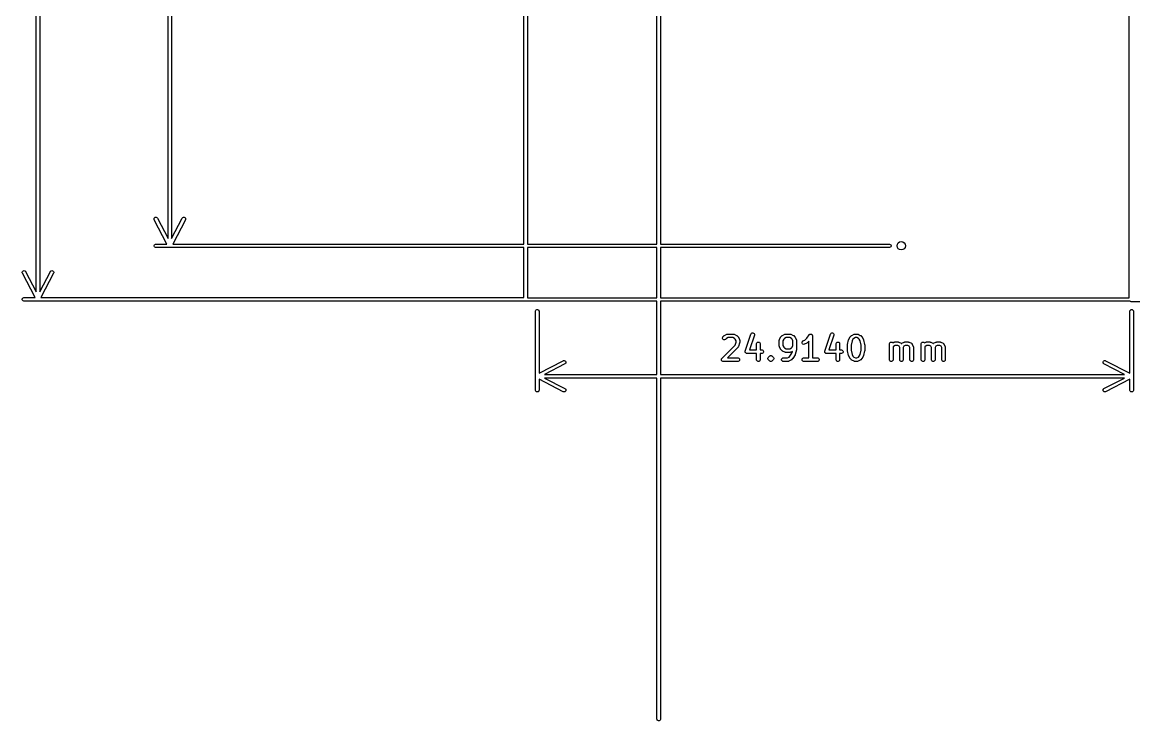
# Model space of a CAD drawing. Extents: x -1.87 to 5.38, y -0.7 to 4.07.
# Drawn here: x -1.831 to 0.003, y -0.696 to 0.458 of the extents above; entities that cross this region are included whole.
import ezdxf

# ---------------------------------------------------------------- set-up
doc = ezdxf.new("R2010")
doc.units = 0
doc.header["$MEASUREMENT"] = 0
doc.layers.add('BLACK', color=7, linetype='CONTINUOUS')

msp = doc.modelspace()

# ---------------------------------------------------------------- linework, layer by layer
at = {"layer": 'BLACK', "linetype": 'CONTINUOUS'}
for p, q in [((-0.0039, 0.0029), (-0.0039, 3.377)), ((-1.8076, 0.0123), (-1.8076, 3.3681)), ((-1.8017, 3.3681), (-1.8017, 0.0123)), ((-0.7833, 0.0914), (-0.7833, 3.2855)), ((-0.7774, 3.2855), (-0.7774, 0.0914)), ((-1.5901, 0.1006), (-1.5901, 3.2764)), ((-1.5842, 3.2764), (-1.5842, 0.1006)), ((-1.003, 0.0914), (-1.003, 0.4855)), ((-0.997, 0.4855), (-0.997, 0.0914)), ((-1.6132, 0.1332), (-1.6128, 0.1343)), ((-1.6131, 0.132), (-1.6132, 0.1332)), ((-1.6129, 0.1315), (-1.6131, 0.132)), ((-1.592, 0.0914), (-1.6129, 0.1315)), ((-1.6128, 0.1343), (-1.6121, 0.1351)), ((-1.6121, 0.1351), (-1.6111, 0.1357)), ((-1.6111, 0.1357), (-1.6099, 0.1358)), ((-1.6099, 0.1358), (-1.6088, 0.1354)), ((-1.6088, 0.1354), (-1.6079, 0.1347)), ((-1.6079, 0.1347), (-1.6076, 0.1342)), ((-1.6076, 0.1342), (-1.5901, 0.1006)), ((-1.5842, 0.1006), (-1.5667, 0.1342)), ((-1.5615, 0.1315), (-1.5823, 0.0914)), ((-1.5667, 0.1342), (-1.5664, 0.1347)), ((-1.5664, 0.1347), (-1.5655, 0.1354)), ((-1.5655, 0.1354), (-1.5644, 0.1358)), ((-1.5644, 0.1358), (-1.5633, 0.1357)), ((-1.5633, 0.1357), (-1.5622, 0.1351)), ((-1.5622, 0.1351), (-1.5615, 0.1343)), ((-1.5615, 0.1343), (-1.5611, 0.1332)), ((-1.5612, 0.132), (-1.5615, 0.1315)), ((-1.5611, 0.1332), (-1.5612, 0.132)), ((-1.6131, 0.0891), (-1.6127, 0.0901)), ((-1.6131, 0.0879), (-1.6131, 0.0891)), ((-1.6127, 0.0868), (-1.6131, 0.0879)), ((-1.6127, 0.0901), (-1.6119, 0.0909)), ((-1.6119, 0.086), (-1.6127, 0.0868)), ((-1.6119, 0.0909), (-1.6108, 0.0914)), ((-1.6108, 0.0856), (-1.6119, 0.086)), ((-1.6108, 0.0914), (-1.6103, 0.0914)), ((-1.6103, 0.0855), (-1.6108, 0.0856)), ((-1.6103, 0.0914), (-1.592, 0.0914)), ((-1.003, 0.0855), (-1.6103, 0.0855)), ((-1.5823, 0.0914), (-1.003, 0.0914)), ((-1.003, 0.0031), (-1.003, 0.0855)), ((-0.997, 0.0914), (-0.7833, 0.0914)), ((-0.997, 0.0855), (-0.997, 0.0029)), ((-0.7833, 0.0855), (-0.997, 0.0855)), ((-0.7833, 0.0029), (-0.7833, 0.0855)), ((-0.7774, 0.0914), (-0.4, 0.0914)), ((-0.4, 0.0855), (-0.7774, 0.0855)), ((-0.7774, 0.0855), (-0.7774, 0.0029)), ((-0.4, 0.0914), (-0.3994, 0.0914)), ((-0.3994, 0.0856), (-0.4, 0.0855)), ((-0.3994, 0.0914), (-0.3984, 0.0909)), ((-0.3984, 0.086), (-0.3994, 0.0856)), ((-0.3984, 0.0909), (-0.3975, 0.0901)), ((-0.3975, 0.0868), (-0.3984, 0.086)), ((-0.3975, 0.0901), (-0.3971, 0.0891)), ((-0.3971, 0.0879), (-0.3975, 0.0868)), ((-0.3971, 0.0891), (-0.3971, 0.0879)), ((-1.8307, 0.0449), (-1.8304, 0.046)), ((-1.8306, 0.0437), (-1.8307, 0.0449)), ((-1.8304, 0.0432), (-1.8306, 0.0437)), ((-1.8304, 0.046), (-1.8296, 0.0469)), ((-1.8096, 0.0031), (-1.8304, 0.0432)), ((-1.8296, 0.0469), (-1.8286, 0.0474)), ((-1.8286, 0.0474), (-1.8275, 0.0475)), ((-1.8275, 0.0475), (-1.8264, 0.0471)), ((-1.8264, 0.0471), (-1.8255, 0.0464)), ((-1.8255, 0.0464), (-1.8252, 0.0459)), ((-1.8252, 0.0459), (-1.8076, 0.0123)), ((-1.8017, 0.0123), (-1.7842, 0.0459)), ((-1.779, 0.0432), (-1.7998, 0.0031)), ((-1.7842, 0.0459), (-1.7839, 0.0464)), ((-1.7839, 0.0464), (-1.783, 0.0471)), ((-1.783, 0.0471), (-1.7819, 0.0475)), ((-1.7819, 0.0475), (-1.7808, 0.0474)), ((-1.7808, 0.0474), (-1.7797, 0.0469)), ((-1.7797, 0.0469), (-1.779, 0.046)), ((-1.779, 0.046), (-1.7787, 0.0449)), ((-1.7788, 0.0437), (-1.779, 0.0432)), ((-1.7787, 0.0449), (-1.7788, 0.0437)), ((-1.8307, 0.0008), (-1.8302, 0.0018)), ((-1.8307, -0.0004), (-1.8307, 0.0008)), ((-1.8302, 0.0018), (-1.8294, 0.0027)), ((-1.8294, 0.0027), (-1.8283, 0.0031)), ((-1.8283, 0.0031), (-1.8278, 0.0031)), ((-1.8278, 0.0031), (-1.8096, 0.0031)), ((-1.7998, 0.0031), (-1.003, 0.0031)), ((-0.997, 0.0029), (-0.7833, 0.0029)), ((-0.7774, 0.0029), (-0.0039, 0.0029)), ((-1.8302, -0.0014), (-1.8307, -0.0004)), ((-1.8294, -0.0023), (-1.8302, -0.0014)), ((-1.8283, -0.0027), (-1.8294, -0.0023)), ((-1.8278, -0.0028), (-1.8283, -0.0027)), ((-1.001, -0.0028), (-1.8278, -0.0028)), ((-1.0006, -0.0029), (-1.001, -0.0028)), ((-1, -0.003), (-1.0006, -0.0029)), ((-0.7833, -0.003), (-1, -0.003)), ((-0.9838, -0.0189), (-0.9833, -0.0178)), ((-0.9833, -0.0178), (-0.9825, -0.017)), ((-0.9825, -0.017), (-0.9814, -0.0166)), ((-0.9814, -0.0166), (-0.9803, -0.0166)), ((-0.9803, -0.0166), (-0.9792, -0.017)), ((-0.9792, -0.017), (-0.9784, -0.0178)), ((-0.9784, -0.0178), (-0.978, -0.0189)), ((-0.7833, -0.1238), (-0.7833, -0.003)), ((-0.0025, -0.003), (-0.7774, -0.003)), ((-0.7774, -0.003), (-0.7774, -0.1238)), ((-0.0029, -0.0191), (-0.0025, -0.0181)), ((-0.0022, -0.0033), (-0.0025, -0.003)), ((-0.0025, -0.0181), (-0.0016, -0.0173)), ((-0.0008, -0.0039), (-0.0022, -0.0033)), ((-0.0016, -0.0173), (-0.0006, -0.0168)), ((0, -0.004), (-0.0008, -0.0039)), ((-0.0006, -0.0168), (0.0006, -0.0168)), ((5.3603, -0.004), (0, -0.004)), ((0.0006, -0.0168), (0.0016, -0.0173)), ((0.0016, -0.0173), (0.0025, -0.0181)), ((0.0025, -0.0181), (0.0029, -0.0191)), ((-0.9838, -0.0195), (-0.9838, -0.0189)), ((-0.9838, -0.1499), (-0.9838, -0.0195)), ((-0.978, -0.0189), (-0.9779, -0.0195)), ((-0.9779, -0.0195), (-0.9779, -0.1219)), ((-0.003, -0.0197), (-0.0029, -0.0191)), ((-0.003, -0.1219), (-0.003, -0.0197)), ((0.0029, -0.0191), (0.003, -0.0197)), ((0.003, -0.0197), (0.003, -0.1499)), ((-0.6752, -0.0632), (-0.6747, -0.0621)), ((-0.6752, -0.0644), (-0.6752, -0.0632)), ((-0.6747, -0.0654), (-0.6752, -0.0644)), ((-0.6747, -0.0621), (-0.6744, -0.0617)), ((-0.6739, -0.0662), (-0.6747, -0.0654)), ((-0.6744, -0.0617), (-0.6725, -0.0598)), ((-0.6729, -0.0667), (-0.6739, -0.0662)), ((-0.6717, -0.0667), (-0.6729, -0.0667)), ((-0.6725, -0.0598), (-0.6723, -0.0596)), ((-0.6723, -0.0596), (-0.6722, -0.0596)), ((-0.6722, -0.0596), (-0.6721, -0.0595)), ((-0.6721, -0.0595), (-0.672, -0.0594)), ((-0.6721, -0.0595), (-0.6721, -0.0595)), ((-0.672, -0.0594), (-0.6717, -0.0593)), ((-0.6717, -0.0593), (-0.668, -0.0574)), ((-0.6706, -0.0662), (-0.6717, -0.0667)), ((-0.6702, -0.0659), (-0.6706, -0.0662)), ((-0.6687, -0.0643), (-0.6702, -0.0659)), ((-0.666, -0.063), (-0.6687, -0.0643)), ((-0.668, -0.0574), (-0.6674, -0.0572)), ((-0.6674, -0.0572), (-0.6673, -0.0572)), ((-0.6673, -0.0572), (-0.6672, -0.0571)), ((-0.6672, -0.0571), (-0.6667, -0.0571)), ((-0.6667, -0.0571), (-0.6573, -0.0571)), ((-0.658, -0.063), (-0.666, -0.063)), ((-0.6553, -0.0643), (-0.658, -0.063)), ((-0.6573, -0.0571), (-0.6567, -0.0571)), ((-0.6567, -0.0571), (-0.6566, -0.0572)), ((-0.6566, -0.0572), (-0.6565, -0.0572)), ((-0.6565, -0.0572), (-0.656, -0.0574)), ((-0.656, -0.0574), (-0.6522, -0.0593)), ((-0.6541, -0.0655), (-0.6553, -0.0643)), ((-0.6542, -0.0753), (-0.6527, -0.0708)), ((-0.6527, -0.0682), (-0.6541, -0.0655)), ((-0.6527, -0.0708), (-0.6527, -0.0682)), ((-0.6522, -0.0593), (-0.652, -0.0594)), ((-0.652, -0.0594), (-0.6519, -0.0595)), ((-0.6519, -0.0595), (-0.6518, -0.0595)), ((-0.6518, -0.0595), (-0.6517, -0.0596)), ((-0.6517, -0.0596), (-0.6517, -0.0596)), ((-0.6517, -0.0596), (-0.6514, -0.0598)), ((-0.6514, -0.0598), (-0.6496, -0.0617)), ((-0.6496, -0.0617), (-0.6494, -0.0619)), ((-0.6494, -0.0619), (-0.6493, -0.062)), ((-0.6493, -0.062), (-0.6493, -0.0621)), ((-0.6493, -0.0621), (-0.6492, -0.0621)), ((-0.6492, -0.0621), (-0.6492, -0.0622)), ((-0.6492, -0.0622), (-0.649, -0.0625)), ((-0.649, -0.0625), (-0.6471, -0.0662)), ((-0.647, -0.0722), (-0.6489, -0.0778)), ((-0.6471, -0.0662), (-0.6469, -0.0668)), ((-0.6469, -0.0719), (-0.647, -0.0722)), ((-0.6469, -0.0668), (-0.6469, -0.0669)), ((-0.6469, -0.0669), (-0.6469, -0.067)), ((-0.6469, -0.067), (-0.6468, -0.0675)), ((-0.6468, -0.0713), (-0.6469, -0.0716)), ((-0.6469, -0.0716), (-0.6469, -0.0717)), ((-0.6469, -0.0717), (-0.6469, -0.0718)), ((-0.6469, -0.0718), (-0.6469, -0.0719)), ((-0.6469, -0.0719), (-0.6469, -0.0719)), ((-0.6468, -0.0675), (-0.6468, -0.0713)), ((-0.6376, -0.0853), (-0.6282, -0.0572)), ((-0.6226, -0.0591), (-0.6307, -0.0833)), ((-0.6282, -0.0572), (-0.628, -0.0567)), ((-0.628, -0.0567), (-0.6272, -0.0558)), ((-0.6272, -0.0558), (-0.6262, -0.0553)), ((-0.6262, -0.0553), (-0.625, -0.0552)), ((-0.625, -0.0552), (-0.624, -0.0556)), ((-0.624, -0.0556), (-0.6231, -0.0563)), ((-0.6231, -0.0563), (-0.6226, -0.0574)), ((-0.6226, -0.0574), (-0.6225, -0.0585)), ((-0.6225, -0.0585), (-0.6226, -0.0591)), ((-0.619, -0.0732), (-0.6189, -0.0726)), ((-0.619, -0.0833), (-0.619, -0.0732)), ((-0.6189, -0.0726), (-0.6185, -0.0715)), ((-0.6185, -0.0715), (-0.6177, -0.0707)), ((-0.6177, -0.0707), (-0.6166, -0.0703)), ((-0.6166, -0.0703), (-0.6155, -0.0703)), ((-0.6155, -0.0703), (-0.6144, -0.0707)), ((-0.6144, -0.0707), (-0.6136, -0.0715)), ((-0.6136, -0.0715), (-0.6131, -0.0726)), ((-0.6131, -0.0726), (-0.6131, -0.0732)), ((-0.6131, -0.0732), (-0.6131, -0.0833)), ((-0.5815, -0.0675), (-0.5814, -0.067)), ((-0.5815, -0.0769), (-0.5815, -0.0675)), ((-0.5814, -0.0668), (-0.5812, -0.0662)), ((-0.5814, -0.0669), (-0.5814, -0.0668)), ((-0.5814, -0.067), (-0.5814, -0.0669)), ((-0.5812, -0.0662), (-0.5793, -0.0625)), ((-0.5793, -0.0625), (-0.5792, -0.0622)), ((-0.5792, -0.0622), (-0.5791, -0.0621)), ((-0.5791, -0.0621), (-0.579, -0.062)), ((-0.5791, -0.0621), (-0.5791, -0.0621)), ((-0.579, -0.062), (-0.5789, -0.0619)), ((-0.5789, -0.0619), (-0.5788, -0.0617)), ((-0.5788, -0.0617), (-0.5769, -0.0598)), ((-0.5769, -0.0598), (-0.5767, -0.0596)), ((-0.5767, -0.0596), (-0.5766, -0.0596)), ((-0.5766, -0.0596), (-0.5765, -0.0595)), ((-0.5765, -0.0595), (-0.5764, -0.0595)), ((-0.5764, -0.0594), (-0.5761, -0.0593)), ((-0.5764, -0.0595), (-0.5764, -0.0594)), ((-0.5761, -0.0593), (-0.5724, -0.0574)), ((-0.5742, -0.0655), (-0.5756, -0.0682)), ((-0.5756, -0.0682), (-0.5756, -0.0762)), ((-0.573, -0.0643), (-0.5742, -0.0655)), ((-0.5704, -0.063), (-0.573, -0.0643)), ((-0.5724, -0.0574), (-0.5718, -0.0572)), ((-0.5718, -0.0572), (-0.5717, -0.0572)), ((-0.5717, -0.0572), (-0.5716, -0.0571)), ((-0.5716, -0.0571), (-0.571, -0.0571)), ((-0.571, -0.0571), (-0.5635, -0.0571)), ((-0.5642, -0.063), (-0.5704, -0.063)), ((-0.5615, -0.0643), (-0.5642, -0.063)), ((-0.5635, -0.0571), (-0.563, -0.0571)), ((-0.563, -0.0571), (-0.5629, -0.0572)), ((-0.5629, -0.0572), (-0.5628, -0.0572)), ((-0.5628, -0.0572), (-0.5622, -0.0574)), ((-0.5622, -0.0574), (-0.5585, -0.0593)), ((-0.5604, -0.0655), (-0.5615, -0.0643)), ((-0.559, -0.0682), (-0.5604, -0.0655)), ((-0.559, -0.0762), (-0.559, -0.0682)), ((-0.5585, -0.0593), (-0.5582, -0.0594)), ((-0.5582, -0.0594), (-0.5582, -0.0595)), ((-0.5582, -0.0595), (-0.5581, -0.0595)), ((-0.5581, -0.0595), (-0.558, -0.0596)), ((-0.558, -0.0596), (-0.5579, -0.0596)), ((-0.5579, -0.0596), (-0.5577, -0.0598)), ((-0.5577, -0.0598), (-0.5558, -0.0617)), ((-0.5558, -0.0617), (-0.5557, -0.0619)), ((-0.5557, -0.0619), (-0.5556, -0.062)), ((-0.5556, -0.062), (-0.5555, -0.0621)), ((-0.5555, -0.0621), (-0.5555, -0.0621)), ((-0.5555, -0.0621), (-0.5554, -0.0622)), ((-0.5554, -0.0622), (-0.5553, -0.0625)), ((-0.5553, -0.0625), (-0.5534, -0.0662)), ((-0.5534, -0.0662), (-0.5532, -0.0668)), ((-0.5532, -0.0668), (-0.5532, -0.0669)), ((-0.5532, -0.0669), (-0.5532, -0.067)), ((-0.5532, -0.067), (-0.5531, -0.0675)), ((-0.5531, -0.0675), (-0.5531, -0.0825)), ((-0.544, -0.0709), (-0.5436, -0.0698)), ((-0.5439, -0.0721), (-0.544, -0.0709)), ((-0.5434, -0.0731), (-0.5439, -0.0721)), ((-0.5436, -0.0698), (-0.5429, -0.0689)), ((-0.5425, -0.0738), (-0.5434, -0.0731)), ((-0.5429, -0.0689), (-0.5424, -0.0686)), ((-0.5424, -0.0686), (-0.5391, -0.067)), ((-0.536, -0.072), (-0.5397, -0.0739)), ((-0.5391, -0.067), (-0.5358, -0.0638)), ((-0.5357, -0.0719), (-0.536, -0.072)), ((-0.5358, -0.0638), (-0.5323, -0.0584)), ((-0.5356, -0.0718), (-0.5357, -0.0719)), ((-0.5357, -0.0719), (-0.5357, -0.0719)), ((-0.5355, -0.0717), (-0.5356, -0.0718)), ((-0.5354, -0.0717), (-0.5355, -0.0717)), ((-0.5352, -0.0715), (-0.5354, -0.0717)), ((-0.5328, -0.069), (-0.5352, -0.0715)), ((-0.5328, -0.0964), (-0.5328, -0.069)), ((-0.5323, -0.0584), (-0.5319, -0.0579)), ((-0.5323, -0.0584), (-0.5323, -0.0584)), ((-0.5323, -0.0584), (-0.5323, -0.0584)), ((-0.5323, -0.0584), (-0.5323, -0.0584)), ((-0.5319, -0.0579), (-0.5317, -0.0578)), ((-0.5317, -0.0578), (-0.5314, -0.0576)), ((-0.5314, -0.0576), (-0.5312, -0.0575)), ((-0.5312, -0.0575), (-0.5309, -0.0573)), ((-0.5309, -0.0573), (-0.5306, -0.0572)), ((-0.5306, -0.0572), (-0.5304, -0.0571)), ((-0.5304, -0.0571), (-0.5301, -0.0571)), ((-0.5301, -0.0571), (-0.5298, -0.0571)), ((-0.5298, -0.0571), (-0.5295, -0.0571)), ((-0.5295, -0.0571), (-0.5292, -0.0571)), ((-0.5292, -0.0571), (-0.529, -0.0572)), ((-0.529, -0.0572), (-0.5287, -0.0573)), ((-0.5287, -0.0573), (-0.5284, -0.0575)), ((-0.5284, -0.0575), (-0.5282, -0.0576)), ((-0.5282, -0.0576), (-0.528, -0.0578)), ((-0.528, -0.0578), (-0.5277, -0.0579)), ((-0.5277, -0.0579), (-0.5276, -0.0582)), ((-0.5276, -0.0582), (-0.5273, -0.0584)), ((-0.5273, -0.0584), (-0.5272, -0.0587)), ((-0.5272, -0.0587), (-0.5271, -0.0589)), ((-0.5271, -0.0589), (-0.527, -0.0592)), ((-0.527, -0.0592), (-0.5269, -0.0595)), ((-0.5269, -0.0595), (-0.5269, -0.06)), ((-0.5269, -0.06), (-0.5269, -0.06)), ((-0.5269, -0.06), (-0.5269, -0.06)), ((-0.5269, -0.06), (-0.5269, -0.06)), ((-0.5269, -0.06), (-0.5269, -0.0964)), ((-0.5064, -0.0853), (-0.497, -0.0572)), ((-0.4914, -0.0591), (-0.4995, -0.0833)), ((-0.497, -0.0572), (-0.4967, -0.0567)), ((-0.4967, -0.0567), (-0.496, -0.0558)), ((-0.496, -0.0558), (-0.495, -0.0553)), ((-0.495, -0.0553), (-0.4938, -0.0552)), ((-0.4938, -0.0552), (-0.4927, -0.0556)), ((-0.4927, -0.0556), (-0.4918, -0.0563)), ((-0.4918, -0.0563), (-0.4913, -0.0574)), ((-0.4913, -0.0585), (-0.4914, -0.0591)), ((-0.4913, -0.0574), (-0.4913, -0.0585)), ((-0.4878, -0.0732), (-0.4877, -0.0726)), ((-0.4878, -0.0833), (-0.4878, -0.0732)), ((-0.4877, -0.0726), (-0.4873, -0.0715)), ((-0.4873, -0.0715), (-0.4864, -0.0707)), ((-0.4864, -0.0707), (-0.4854, -0.0703)), ((-0.4854, -0.0703), (-0.4842, -0.0703)), ((-0.4842, -0.0703), (-0.4832, -0.0707)), ((-0.4832, -0.0707), (-0.4824, -0.0715)), ((-0.4824, -0.0715), (-0.4819, -0.0726)), ((-0.4819, -0.0726), (-0.4819, -0.0732)), ((-0.4819, -0.0732), (-0.4819, -0.0833)), ((-0.4689, -0.0743), (-0.4671, -0.0668)), ((-0.4671, -0.0668), (-0.467, -0.0668)), ((-0.467, -0.0668), (-0.4669, -0.0665)), ((-0.467, -0.0668), (-0.467, -0.0668)), ((-0.4669, -0.0665), (-0.4669, -0.0663)), ((-0.4669, -0.0663), (-0.4668, -0.0663)), ((-0.4668, -0.0662), (-0.465, -0.0625)), ((-0.4668, -0.0663), (-0.4668, -0.0662)), ((-0.465, -0.0625), (-0.4648, -0.0622)), ((-0.4648, -0.0622), (-0.4648, -0.0621)), ((-0.4648, -0.0621), (-0.4647, -0.0621)), ((-0.4647, -0.0621), (-0.4646, -0.062)), ((-0.4646, -0.0619), (-0.4644, -0.0617)), ((-0.4646, -0.062), (-0.4646, -0.0619)), ((-0.4644, -0.0617), (-0.4625, -0.0598)), ((-0.4614, -0.0686), (-0.4631, -0.0754)), ((-0.4625, -0.0598), (-0.4623, -0.0596)), ((-0.4623, -0.0596), (-0.4622, -0.0596)), ((-0.4622, -0.0596), (-0.4622, -0.0595)), ((-0.4622, -0.0595), (-0.4621, -0.0595)), ((-0.4621, -0.0595), (-0.462, -0.0594)), ((-0.462, -0.0594), (-0.4618, -0.0593)), ((-0.4618, -0.0593), (-0.458, -0.0574)), ((-0.4599, -0.0655), (-0.4614, -0.0686)), ((-0.4587, -0.0643), (-0.4599, -0.0655)), ((-0.456, -0.063), (-0.4587, -0.0643)), ((-0.458, -0.0574), (-0.4575, -0.0572)), ((-0.4575, -0.0572), (-0.4574, -0.0572)), ((-0.4574, -0.0572), (-0.4573, -0.0571)), ((-0.4573, -0.0571), (-0.4567, -0.0571)), ((-0.4567, -0.0571), (-0.4529, -0.0571)), ((-0.4536, -0.063), (-0.456, -0.063)), ((-0.4509, -0.0643), (-0.4536, -0.063)), ((-0.4529, -0.0571), (-0.4524, -0.0571)), ((-0.4524, -0.0571), (-0.4523, -0.0572)), ((-0.4523, -0.0572), (-0.4522, -0.0572)), ((-0.4522, -0.0572), (-0.4516, -0.0574)), ((-0.4516, -0.0574), (-0.4479, -0.0593)), ((-0.4497, -0.0655), (-0.4509, -0.0643)), ((-0.4482, -0.0686), (-0.4497, -0.0655)), ((-0.4465, -0.0754), (-0.4482, -0.0686)), ((-0.4479, -0.0593), (-0.4476, -0.0594)), ((-0.4476, -0.0594), (-0.4475, -0.0595)), ((-0.4475, -0.0595), (-0.4475, -0.0595)), ((-0.4475, -0.0595), (-0.4474, -0.0596)), ((-0.4474, -0.0596), (-0.4473, -0.0596)), ((-0.4473, -0.0596), (-0.4471, -0.0598)), ((-0.4471, -0.0598), (-0.4452, -0.0617)), ((-0.4452, -0.0617), (-0.445, -0.0619)), ((-0.445, -0.0619), (-0.445, -0.062)), ((-0.445, -0.062), (-0.4449, -0.0621)), ((-0.4449, -0.0621), (-0.4449, -0.0621)), ((-0.4449, -0.0621), (-0.4448, -0.0622)), ((-0.4448, -0.0622), (-0.4447, -0.0625)), ((-0.4447, -0.0625), (-0.4428, -0.0662)), ((-0.4428, -0.0662), (-0.4428, -0.0663)), ((-0.4428, -0.0663), (-0.4428, -0.0663)), ((-0.4428, -0.0663), (-0.4427, -0.0665)), ((-0.4427, -0.0665), (-0.4426, -0.0668)), ((-0.4426, -0.0668), (-0.4426, -0.0668)), ((-0.4426, -0.0668), (-0.4426, -0.0668)), ((-0.4426, -0.0668), (-0.4407, -0.0743)), ((-0.3996, -0.0726), (-0.3991, -0.0715)), ((-0.3996, -0.0732), (-0.3996, -0.0726)), ((-0.3996, -0.0994), (-0.3996, -0.0732)), ((-0.3991, -0.0715), (-0.3983, -0.0707)), ((-0.3983, -0.0707), (-0.3973, -0.0703)), ((-0.3973, -0.0703), (-0.3961, -0.0703)), ((-0.3961, -0.0703), (-0.3951, -0.0707)), ((-0.3951, -0.0707), (-0.3943, -0.0715)), ((-0.3943, -0.0715), (-0.3924, -0.0705)), ((-0.3924, -0.0705), (-0.3919, -0.0703)), ((-0.3919, -0.0703), (-0.3917, -0.0703)), ((-0.3917, -0.0703), (-0.3916, -0.0703)), ((-0.3916, -0.0703), (-0.3911, -0.0702)), ((-0.3911, -0.0702), (-0.3854, -0.0702)), ((-0.3854, -0.0702), (-0.3849, -0.0703)), ((-0.3849, -0.0703), (-0.3848, -0.0703)), ((-0.3848, -0.0703), (-0.3847, -0.0703)), ((-0.3847, -0.0703), (-0.3841, -0.0705)), ((-0.3841, -0.0705), (-0.3804, -0.0724)), ((-0.3804, -0.0724), (-0.3803, -0.0724)), ((-0.3803, -0.0724), (-0.3802, -0.0725)), ((-0.3802, -0.0725), (-0.3802, -0.0725)), ((-0.3802, -0.0725), (-0.3799, -0.0727)), ((-0.3799, -0.0727), (-0.3798, -0.0728)), ((-0.3798, -0.0727), (-0.3795, -0.0725)), ((-0.3798, -0.0728), (-0.3798, -0.0727)), ((-0.3795, -0.0725), (-0.3794, -0.0725)), ((-0.3794, -0.0725), (-0.3794, -0.0724)), ((-0.3794, -0.0724), (-0.3793, -0.0724)), ((-0.3793, -0.0724), (-0.3755, -0.0705)), ((-0.3755, -0.0705), (-0.375, -0.0703)), ((-0.375, -0.0703), (-0.3749, -0.0703)), ((-0.3749, -0.0703), (-0.3748, -0.0703)), ((-0.3748, -0.0703), (-0.3742, -0.0702)), ((-0.3742, -0.0702), (-0.3686, -0.0702)), ((-0.3686, -0.0702), (-0.368, -0.0703)), ((-0.368, -0.0703), (-0.3679, -0.0703)), ((-0.3679, -0.0703), (-0.3678, -0.0703)), ((-0.3678, -0.0703), (-0.3673, -0.0705)), ((-0.3673, -0.0705), (-0.3635, -0.0724)), ((-0.3635, -0.0724), (-0.3634, -0.0724)), ((-0.3634, -0.0724), (-0.3634, -0.0725)), ((-0.3634, -0.0725), (-0.3633, -0.0725)), ((-0.3633, -0.0725), (-0.363, -0.0727)), ((-0.363, -0.0727), (-0.3628, -0.073)), ((-0.3628, -0.073), (-0.3625, -0.0732)), ((-0.3625, -0.0732), (-0.3623, -0.0735)), ((-0.3472, -0.0732), (-0.3471, -0.0726)), ((-0.3472, -0.0994), (-0.3472, -0.0732)), ((-0.3471, -0.0726), (-0.3467, -0.0715)), ((-0.3467, -0.0715), (-0.3458, -0.0707)), ((-0.3458, -0.0707), (-0.3448, -0.0703)), ((-0.3448, -0.0703), (-0.3436, -0.0703)), ((-0.3436, -0.0703), (-0.3426, -0.0707)), ((-0.3426, -0.0707), (-0.3418, -0.0715)), ((-0.3418, -0.0715), (-0.3399, -0.0705)), ((-0.3399, -0.0705), (-0.3394, -0.0703)), ((-0.3394, -0.0703), (-0.3393, -0.0703)), ((-0.3393, -0.0703), (-0.3392, -0.0703)), ((-0.3392, -0.0703), (-0.3386, -0.0702)), ((-0.3386, -0.0702), (-0.333, -0.0702)), ((-0.333, -0.0702), (-0.3324, -0.0703)), ((-0.3324, -0.0703), (-0.3323, -0.0703)), ((-0.3323, -0.0703), (-0.3322, -0.0703)), ((-0.3322, -0.0703), (-0.3316, -0.0705)), ((-0.3316, -0.0705), (-0.3279, -0.0724)), ((-0.3279, -0.0724), (-0.3278, -0.0724)), ((-0.3278, -0.0724), (-0.3277, -0.0725)), ((-0.3277, -0.0725), (-0.3277, -0.0725)), ((-0.3277, -0.0725), (-0.3274, -0.0727)), ((-0.3274, -0.0727), (-0.3273, -0.0728)), ((-0.3273, -0.0727), (-0.327, -0.0725)), ((-0.3273, -0.0728), (-0.3273, -0.0727)), ((-0.327, -0.0725), (-0.3269, -0.0725)), ((-0.3269, -0.0725), (-0.3269, -0.0724)), ((-0.3269, -0.0724), (-0.3268, -0.0724)), ((-0.3268, -0.0724), (-0.323, -0.0705)), ((-0.323, -0.0705), (-0.3225, -0.0703)), ((-0.3225, -0.0703), (-0.3224, -0.0703)), ((-0.3224, -0.0703), (-0.3223, -0.0703)), ((-0.3223, -0.0703), (-0.3217, -0.0702)), ((-0.3217, -0.0702), (-0.3161, -0.0702)), ((-0.3161, -0.0702), (-0.3155, -0.0703)), ((-0.3155, -0.0703), (-0.3154, -0.0703)), ((-0.3154, -0.0703), (-0.3153, -0.0703)), ((-0.3153, -0.0703), (-0.3148, -0.0705)), ((-0.3148, -0.0705), (-0.311, -0.0724)), ((-0.311, -0.0724), (-0.3109, -0.0724)), ((-0.3109, -0.0724), (-0.3109, -0.0725)), ((-0.3109, -0.0725), (-0.3108, -0.0725)), ((-0.3108, -0.0725), (-0.3105, -0.0727)), ((-0.3105, -0.0727), (-0.3103, -0.073)), ((-0.3103, -0.073), (-0.31, -0.0732)), ((-0.31, -0.0732), (-0.3098, -0.0735)), ((-0.6762, -0.0973), (-0.6542, -0.0753)), ((-0.6496, -0.079), (-0.667, -0.0964)), ((-0.6492, -0.0785), (-0.6496, -0.079)), ((-0.6491, -0.0784), (-0.6492, -0.0784)), ((-0.6492, -0.0784), (-0.6492, -0.0785)), ((-0.6489, -0.0778), (-0.6491, -0.0784)), ((-0.6377, -0.0856), (-0.6376, -0.0853)), ((-0.6377, -0.0857), (-0.6377, -0.0856)), ((-0.6377, -0.0858), (-0.6377, -0.0857)), ((-0.6377, -0.0859), (-0.6377, -0.0858)), ((-0.6377, -0.0864), (-0.6377, -0.0859)), ((-0.6377, -0.0869), (-0.6377, -0.0864)), ((-0.6376, -0.087), (-0.6377, -0.0869)), ((-0.6376, -0.0871), (-0.6376, -0.087)), ((-0.6374, -0.0875), (-0.6376, -0.0871)), ((-0.6372, -0.0879), (-0.6374, -0.0875)), ((-0.6372, -0.088), (-0.6372, -0.0879)), ((-0.6371, -0.0881), (-0.6372, -0.088)), ((-0.6368, -0.0884), (-0.6371, -0.0881)), ((-0.6364, -0.0887), (-0.6368, -0.0884)), ((-0.6363, -0.0888), (-0.6364, -0.0887)), ((-0.6358, -0.089), (-0.6363, -0.0888)), ((-0.6363, -0.0888), (-0.6363, -0.0888)), ((-0.6354, -0.0892), (-0.6358, -0.089)), ((-0.6352, -0.0892), (-0.6354, -0.0892)), ((-0.6351, -0.0892), (-0.6352, -0.0892)), ((-0.6352, -0.0892), (-0.6352, -0.0892)), ((-0.6348, -0.0892), (-0.6351, -0.0892)), ((-0.619, -0.0892), (-0.6348, -0.0892)), ((-0.6307, -0.0833), (-0.619, -0.0833)), ((-0.619, -0.0994), (-0.619, -0.0892)), ((-0.6131, -0.0833), (-0.6104, -0.0833)), ((-0.6104, -0.0892), (-0.6131, -0.0892)), ((-0.6131, -0.0892), (-0.6131, -0.0994)), ((-0.6104, -0.0833), (-0.6098, -0.0834)), ((-0.6098, -0.0892), (-0.6104, -0.0892)), ((-0.6098, -0.0834), (-0.6088, -0.0838)), ((-0.6088, -0.0887), (-0.6098, -0.0892)), ((-0.6088, -0.0838), (-0.608, -0.0846)), ((-0.608, -0.0879), (-0.6088, -0.0887)), ((-0.608, -0.0846), (-0.6075, -0.0857)), ((-0.6075, -0.0869), (-0.608, -0.0879)), ((-0.6075, -0.0857), (-0.6075, -0.0869)), ((-0.5814, -0.0775), (-0.5815, -0.0769)), ((-0.5814, -0.0776), (-0.5814, -0.0775)), ((-0.5814, -0.0777), (-0.5814, -0.0776)), ((-0.5812, -0.0782), (-0.5814, -0.0777)), ((-0.5793, -0.082), (-0.5812, -0.0782)), ((-0.5792, -0.0822), (-0.5793, -0.082)), ((-0.5791, -0.0823), (-0.5792, -0.0822)), ((-0.5791, -0.0824), (-0.5791, -0.0823)), ((-0.579, -0.0825), (-0.5791, -0.0824)), ((-0.5789, -0.0825), (-0.579, -0.0825)), ((-0.5788, -0.0827), (-0.5789, -0.0825)), ((-0.5769, -0.0846), (-0.5788, -0.0827)), ((-0.5767, -0.0848), (-0.5769, -0.0846)), ((-0.5766, -0.0849), (-0.5767, -0.0848)), ((-0.5765, -0.0849), (-0.5766, -0.0849)), ((-0.5764, -0.085), (-0.5765, -0.0849)), ((-0.5761, -0.0852), (-0.5764, -0.085)), ((-0.5764, -0.085), (-0.5764, -0.085)), ((-0.5724, -0.087), (-0.5761, -0.0852)), ((-0.5756, -0.0762), (-0.5742, -0.0789)), ((-0.5742, -0.0789), (-0.573, -0.0801)), ((-0.573, -0.0801), (-0.5704, -0.0815)), ((-0.5718, -0.0873), (-0.5724, -0.087)), ((-0.5717, -0.0873), (-0.5718, -0.0873)), ((-0.5716, -0.0873), (-0.5717, -0.0873)), ((-0.571, -0.0874), (-0.5716, -0.0873)), ((-0.5635, -0.0874), (-0.571, -0.0874)), ((-0.5704, -0.0815), (-0.5642, -0.0815)), ((-0.5642, -0.0815), (-0.5615, -0.0801)), ((-0.564, -0.0938), (-0.5607, -0.0888)), ((-0.563, -0.0873), (-0.5635, -0.0874)), ((-0.5629, -0.0873), (-0.563, -0.0873)), ((-0.5628, -0.0873), (-0.5629, -0.0873)), ((-0.5622, -0.087), (-0.5628, -0.0873)), ((-0.5599, -0.0859), (-0.5622, -0.087)), ((-0.5615, -0.0801), (-0.5604, -0.0789)), ((-0.5607, -0.0888), (-0.5599, -0.0859)), ((-0.5604, -0.0789), (-0.559, -0.0762)), ((-0.5555, -0.0917), (-0.5592, -0.0973)), ((-0.5553, -0.0913), (-0.5555, -0.0917)), ((-0.5552, -0.0912), (-0.5553, -0.0913)), ((-0.5553, -0.0913), (-0.5553, -0.0913)), ((-0.5551, -0.0907), (-0.5552, -0.0911)), ((-0.5552, -0.0911), (-0.5552, -0.0912)), ((-0.5552, -0.0912), (-0.5552, -0.0912)), ((-0.5532, -0.0832), (-0.5551, -0.0907)), ((-0.5531, -0.0829), (-0.5532, -0.0831)), ((-0.5532, -0.0831), (-0.5532, -0.0831)), ((-0.5532, -0.0831), (-0.5532, -0.0832)), ((-0.5531, -0.0825), (-0.5531, -0.0826)), ((-0.5531, -0.0826), (-0.5531, -0.0827)), ((-0.5531, -0.0827), (-0.5531, -0.0829)), ((-0.5414, -0.0742), (-0.5425, -0.0738)), ((-0.5403, -0.0741), (-0.5414, -0.0742)), ((-0.5397, -0.0739), (-0.5403, -0.0741)), ((-0.5065, -0.0857), (-0.5064, -0.0856)), ((-0.5065, -0.0858), (-0.5065, -0.0857)), ((-0.5065, -0.0859), (-0.5065, -0.0858)), ((-0.5065, -0.0864), (-0.5065, -0.0859)), ((-0.5065, -0.0869), (-0.5065, -0.0864)), ((-0.5064, -0.087), (-0.5065, -0.0869)), ((-0.5064, -0.0856), (-0.5064, -0.0853)), ((-0.5064, -0.0871), (-0.5064, -0.087)), ((-0.5062, -0.0875), (-0.5064, -0.0871)), ((-0.506, -0.0879), (-0.5062, -0.0875)), ((-0.5059, -0.088), (-0.506, -0.0879)), ((-0.5059, -0.0881), (-0.5059, -0.088)), ((-0.5055, -0.0884), (-0.5059, -0.0881)), ((-0.5052, -0.0887), (-0.5055, -0.0884)), ((-0.5051, -0.0888), (-0.5052, -0.0887)), ((-0.505, -0.0888), (-0.5051, -0.0888)), ((-0.5046, -0.089), (-0.505, -0.0888)), ((-0.5041, -0.0892), (-0.5046, -0.089)), ((-0.504, -0.0892), (-0.5041, -0.0892)), ((-0.5039, -0.0892), (-0.504, -0.0892)), ((-0.5038, -0.0892), (-0.5039, -0.0892)), ((-0.5036, -0.0892), (-0.5038, -0.0892)), ((-0.4878, -0.0892), (-0.5036, -0.0892)), ((-0.4995, -0.0833), (-0.4878, -0.0833)), ((-0.4878, -0.0994), (-0.4878, -0.0892)), ((-0.4819, -0.0833), (-0.4792, -0.0833)), ((-0.4792, -0.0892), (-0.4819, -0.0892)), ((-0.4819, -0.0892), (-0.4819, -0.0994)), ((-0.4792, -0.0833), (-0.4786, -0.0834)), ((-0.4786, -0.0892), (-0.4792, -0.0892)), ((-0.4786, -0.0834), (-0.4775, -0.0838)), ((-0.4775, -0.0887), (-0.4786, -0.0892)), ((-0.4775, -0.0838), (-0.4767, -0.0846)), ((-0.4767, -0.0879), (-0.4775, -0.0887)), ((-0.4767, -0.0846), (-0.4763, -0.0857)), ((-0.4763, -0.0869), (-0.4767, -0.0879)), ((-0.4763, -0.0857), (-0.4763, -0.0869)), ((-0.469, -0.0745), (-0.4689, -0.0744)), ((-0.469, -0.0747), (-0.469, -0.0745)), ((-0.469, -0.0749), (-0.469, -0.0747)), ((-0.469, -0.075), (-0.469, -0.0749)), ((-0.469, -0.0749), (-0.469, -0.0749)), ((-0.469, -0.0844), (-0.469, -0.075)), ((-0.469, -0.0845), (-0.469, -0.0844)), ((-0.469, -0.0848), (-0.469, -0.0845)), ((-0.469, -0.0845), (-0.469, -0.0845)), ((-0.469, -0.085), (-0.469, -0.0848)), ((-0.4689, -0.085), (-0.469, -0.085)), ((-0.4689, -0.0744), (-0.4689, -0.0743)), ((-0.4689, -0.0851), (-0.4689, -0.085)), ((-0.4671, -0.0926), (-0.4689, -0.0851)), ((-0.4631, -0.0754), (-0.4631, -0.084)), ((-0.4631, -0.084), (-0.4614, -0.0909)), ((-0.4614, -0.0909), (-0.4599, -0.0939)), ((-0.4497, -0.0939), (-0.4482, -0.0909)), ((-0.4482, -0.0909), (-0.4465, -0.084)), ((-0.4465, -0.084), (-0.4465, -0.0754)), ((-0.4407, -0.0851), (-0.4426, -0.0926)), ((-0.4407, -0.0743), (-0.4407, -0.0744)), ((-0.4407, -0.0744), (-0.4407, -0.0745)), ((-0.4407, -0.0745), (-0.4406, -0.0747)), ((-0.4406, -0.0848), (-0.4407, -0.085)), ((-0.4407, -0.085), (-0.4407, -0.085)), ((-0.4407, -0.085), (-0.4407, -0.0851)), ((-0.4406, -0.0747), (-0.4406, -0.0749)), ((-0.4406, -0.0749), (-0.4406, -0.0749)), ((-0.4406, -0.0749), (-0.4406, -0.075)), ((-0.4406, -0.075), (-0.4406, -0.0844)), ((-0.4406, -0.0844), (-0.4406, -0.0845)), ((-0.4406, -0.0845), (-0.4406, -0.0845)), ((-0.4406, -0.0845), (-0.4406, -0.0848)), ((-0.3931, -0.0775), (-0.3937, -0.0781)), ((-0.3937, -0.0781), (-0.3937, -0.0994)), ((-0.3904, -0.0761), (-0.3931, -0.0775)), ((-0.3861, -0.0761), (-0.3904, -0.0761)), ((-0.3839, -0.0772), (-0.3861, -0.0761)), ((-0.3828, -0.0795), (-0.3839, -0.0772)), ((-0.3828, -0.0994), (-0.3828, -0.0795)), ((-0.3757, -0.0772), (-0.3769, -0.0795)), ((-0.3769, -0.0795), (-0.3769, -0.0994)), ((-0.3735, -0.0761), (-0.3757, -0.0772)), ((-0.3693, -0.0761), (-0.3735, -0.0761)), ((-0.367, -0.0772), (-0.3693, -0.0761)), ((-0.3659, -0.0795), (-0.367, -0.0772)), ((-0.3659, -0.0994), (-0.3659, -0.0795)), ((-0.3623, -0.0735), (-0.3623, -0.0736)), ((-0.3623, -0.0736), (-0.3622, -0.0736)), ((-0.3622, -0.0736), (-0.3622, -0.0737)), ((-0.3622, -0.0737), (-0.3603, -0.0775)), ((-0.3603, -0.0775), (-0.3601, -0.078)), ((-0.3601, -0.078), (-0.3601, -0.0781)), ((-0.3601, -0.0781), (-0.3601, -0.0782)), ((-0.3601, -0.0782), (-0.36, -0.0788)), ((-0.36, -0.0788), (-0.36, -0.0994)), ((-0.3406, -0.0775), (-0.3412, -0.0781)), ((-0.3412, -0.0781), (-0.3412, -0.0994)), ((-0.3379, -0.0761), (-0.3406, -0.0775)), ((-0.3336, -0.0761), (-0.3379, -0.0761)), ((-0.3314, -0.0772), (-0.3336, -0.0761)), ((-0.3303, -0.0795), (-0.3314, -0.0772)), ((-0.3303, -0.0994), (-0.3303, -0.0795)), ((-0.3233, -0.0772), (-0.3244, -0.0795)), ((-0.3244, -0.0795), (-0.3244, -0.0994)), ((-0.321, -0.0761), (-0.3233, -0.0772)), ((-0.3168, -0.0761), (-0.321, -0.0761)), ((-0.3145, -0.0772), (-0.3168, -0.0761)), ((-0.3134, -0.0795), (-0.3145, -0.0772)), ((-0.3134, -0.0994), (-0.3134, -0.0795)), ((-0.3098, -0.0735), (-0.3098, -0.0736)), ((-0.3098, -0.0736), (-0.3097, -0.0736)), ((-0.3097, -0.0736), (-0.3097, -0.0737)), ((-0.3097, -0.0737), (-0.3078, -0.0775)), ((-0.3078, -0.0775), (-0.3076, -0.078)), ((-0.3076, -0.078), (-0.3076, -0.0781)), ((-0.3076, -0.0781), (-0.3076, -0.0782)), ((-0.3076, -0.0782), (-0.3075, -0.0788)), ((-0.3075, -0.0788), (-0.3075, -0.0994)), ((-0.9779, -0.1219), (-0.9379, -0.1011)), ((-0.9352, -0.1063), (-0.9688, -0.1238)), ((-0.9379, -0.1011), (-0.9373, -0.1008)), ((-0.9373, -0.1008), (-0.9362, -0.1007)), ((-0.9362, -0.1007), (-0.9351, -0.1011)), ((-0.9347, -0.106), (-0.9352, -0.1063)), ((-0.9351, -0.1011), (-0.9342, -0.1018)), ((-0.9339, -0.1051), (-0.9347, -0.106)), ((-0.9342, -0.1018), (-0.9337, -0.1029)), ((-0.9336, -0.104), (-0.9339, -0.1051)), ((-0.9337, -0.1029), (-0.9336, -0.104)), ((-0.6771, -0.0988), (-0.6766, -0.0978)), ((-0.6771, -0.1), (-0.6771, -0.0988)), ((-0.6766, -0.101), (-0.6771, -0.1)), ((-0.6766, -0.0978), (-0.6762, -0.0973)), ((-0.6758, -0.1019), (-0.6766, -0.101)), ((-0.6747, -0.1023), (-0.6758, -0.1019)), ((-0.6742, -0.1024), (-0.6747, -0.1023)), ((-0.6498, -0.1024), (-0.6742, -0.1024)), ((-0.667, -0.0964), (-0.6498, -0.0964)), ((-0.6498, -0.0964), (-0.6492, -0.0965)), ((-0.6492, -0.1023), (-0.6498, -0.1024)), ((-0.6492, -0.0965), (-0.6481, -0.0969)), ((-0.6481, -0.1019), (-0.6492, -0.1023)), ((-0.6481, -0.0969), (-0.6473, -0.0978)), ((-0.6473, -0.101), (-0.6481, -0.1019)), ((-0.6473, -0.0978), (-0.6469, -0.0988)), ((-0.6469, -0.1), (-0.6473, -0.101)), ((-0.6469, -0.0988), (-0.6469, -0.1)), ((-0.6189, -0.1), (-0.619, -0.0994)), ((-0.6185, -0.101), (-0.6189, -0.1)), ((-0.6177, -0.1019), (-0.6185, -0.101)), ((-0.6166, -0.1023), (-0.6177, -0.1019)), ((-0.6155, -0.1023), (-0.6166, -0.1023)), ((-0.6144, -0.1019), (-0.6155, -0.1023)), ((-0.6136, -0.101), (-0.6144, -0.1019)), ((-0.6131, -0.1), (-0.6136, -0.101)), ((-0.6131, -0.0994), (-0.6131, -0.1)), ((-0.6002, -0.097), (-0.5997, -0.0959)), ((-0.6002, -0.0981), (-0.6002, -0.097)), ((-0.6, -0.0986), (-0.6002, -0.0981)), ((-0.5997, -0.0992), (-0.6, -0.0986)), ((-0.5997, -0.0959), (-0.5994, -0.0954)), ((-0.5994, -0.0996), (-0.5997, -0.0992)), ((-0.5994, -0.0954), (-0.5975, -0.0936)), ((-0.5975, -0.1015), (-0.5994, -0.0996)), ((-0.5975, -0.0936), (-0.5971, -0.0932)), ((-0.5971, -0.1019), (-0.5975, -0.1015)), ((-0.5971, -0.0932), (-0.5963, -0.0929)), ((-0.5971, -0.0932), (-0.5971, -0.0932)), ((-0.596, -0.1023), (-0.5971, -0.1019)), ((-0.5963, -0.0929), (-0.596, -0.0928)), ((-0.596, -0.0928), (-0.5948, -0.0928)), ((-0.5948, -0.1023), (-0.596, -0.1023)), ((-0.596, -0.1023), (-0.596, -0.1023)), ((-0.5948, -0.0928), (-0.5948, -0.0928)), ((-0.5948, -0.0928), (-0.5945, -0.0929)), ((-0.5938, -0.1019), (-0.5948, -0.1023)), ((-0.5948, -0.1023), (-0.5948, -0.1023)), ((-0.5945, -0.0929), (-0.5938, -0.0932)), ((-0.5938, -0.0932), (-0.5938, -0.0932)), ((-0.5938, -0.0932), (-0.5933, -0.0936)), ((-0.5933, -0.1015), (-0.5938, -0.1019)), ((-0.5933, -0.0936), (-0.5915, -0.0954)), ((-0.5915, -0.0996), (-0.5933, -0.1015)), ((-0.5915, -0.0954), (-0.5911, -0.0959)), ((-0.5911, -0.0992), (-0.5915, -0.0996)), ((-0.5911, -0.0959), (-0.5907, -0.0968)), ((-0.5906, -0.0981), (-0.5911, -0.0992)), ((-0.5907, -0.0968), (-0.5906, -0.097)), ((-0.5906, -0.097), (-0.5906, -0.0981)), ((-0.5777, -0.0988), (-0.5773, -0.0978)), ((-0.5777, -0.1), (-0.5777, -0.0988)), ((-0.5773, -0.101), (-0.5777, -0.1)), ((-0.5773, -0.0978), (-0.5764, -0.0969)), ((-0.5764, -0.1019), (-0.5773, -0.101)), ((-0.5764, -0.0969), (-0.5754, -0.0965)), ((-0.5754, -0.1023), (-0.5764, -0.1019)), ((-0.5754, -0.0965), (-0.5748, -0.0964)), ((-0.5748, -0.1024), (-0.5754, -0.1023)), ((-0.5748, -0.0964), (-0.568, -0.0964)), ((-0.5673, -0.1024), (-0.5748, -0.1024)), ((-0.568, -0.0964), (-0.5653, -0.0951)), ((-0.5667, -0.1023), (-0.5673, -0.1024)), ((-0.5666, -0.1023), (-0.5667, -0.1023)), ((-0.5665, -0.1023), (-0.5666, -0.1023)), ((-0.566, -0.102), (-0.5665, -0.1023)), ((-0.5622, -0.1002), (-0.566, -0.102)), ((-0.5653, -0.0951), (-0.564, -0.0938)), ((-0.562, -0.1), (-0.5622, -0.1002)), ((-0.5619, -0.1), (-0.562, -0.1)), ((-0.5618, -0.0999), (-0.5619, -0.1)), ((-0.5617, -0.0999), (-0.5618, -0.0999)), ((-0.5615, -0.0996), (-0.5617, -0.0998)), ((-0.5617, -0.0998), (-0.5617, -0.0999)), ((-0.5596, -0.0977), (-0.5615, -0.0996)), ((-0.5594, -0.0975), (-0.5596, -0.0977)), ((-0.5596, -0.0977), (-0.5596, -0.0977)), ((-0.5596, -0.0977), (-0.5596, -0.0977)), ((-0.5592, -0.0973), (-0.5594, -0.0975)), ((-0.5592, -0.0973), (-0.5592, -0.0973)), ((-0.5592, -0.0973), (-0.5592, -0.0973)), ((-0.5439, -0.0988), (-0.5435, -0.0978)), ((-0.5439, -0.1), (-0.5439, -0.0988)), ((-0.5435, -0.101), (-0.5439, -0.1)), ((-0.5435, -0.0978), (-0.5427, -0.0969)), ((-0.5427, -0.1019), (-0.5435, -0.101)), ((-0.5427, -0.0969), (-0.5416, -0.0965)), ((-0.5416, -0.1023), (-0.5427, -0.1019)), ((-0.5416, -0.0965), (-0.5411, -0.0964)), ((-0.5411, -0.1024), (-0.5416, -0.1023)), ((-0.5411, -0.0964), (-0.5328, -0.0964)), ((-0.5186, -0.1024), (-0.5411, -0.1024)), ((-0.5269, -0.0964), (-0.5186, -0.0964)), ((-0.5186, -0.0964), (-0.518, -0.0965)), ((-0.518, -0.1023), (-0.5186, -0.1024)), ((-0.518, -0.0965), (-0.5169, -0.0969)), ((-0.5169, -0.1019), (-0.518, -0.1023)), ((-0.5169, -0.0969), (-0.5161, -0.0978)), ((-0.5161, -0.101), (-0.5169, -0.1019)), ((-0.5161, -0.0978), (-0.5157, -0.0988)), ((-0.5157, -0.1), (-0.5161, -0.101)), ((-0.5157, -0.0988), (-0.5157, -0.1)), ((-0.4877, -0.1), (-0.4878, -0.0994)), ((-0.4873, -0.101), (-0.4877, -0.1)), ((-0.4864, -0.1019), (-0.4873, -0.101)), ((-0.4854, -0.1023), (-0.4864, -0.1019)), ((-0.4842, -0.1023), (-0.4854, -0.1023)), ((-0.4832, -0.1019), (-0.4842, -0.1023)), ((-0.4824, -0.101), (-0.4832, -0.1019)), ((-0.4819, -0.1), (-0.4824, -0.101)), ((-0.4819, -0.0994), (-0.4819, -0.1)), ((-0.467, -0.0927), (-0.4671, -0.0926)), ((-0.4669, -0.0929), (-0.467, -0.0927)), ((-0.467, -0.0927), (-0.467, -0.0927)), ((-0.4669, -0.0932), (-0.4669, -0.0929)), ((-0.4668, -0.0932), (-0.4669, -0.0932)), ((-0.465, -0.097), (-0.4668, -0.0932)), ((-0.4668, -0.0932), (-0.4668, -0.0932)), ((-0.4648, -0.0972), (-0.465, -0.097)), ((-0.4648, -0.0973), (-0.4648, -0.0972)), ((-0.4647, -0.0974), (-0.4648, -0.0973)), ((-0.4646, -0.0975), (-0.4647, -0.0974)), ((-0.4644, -0.0977), (-0.4646, -0.0975)), ((-0.4646, -0.0975), (-0.4646, -0.0975)), ((-0.4625, -0.0996), (-0.4644, -0.0977)), ((-0.4623, -0.0998), (-0.4625, -0.0996)), ((-0.4622, -0.0999), (-0.4623, -0.0998)), ((-0.4621, -0.1), (-0.4622, -0.0999)), ((-0.4622, -0.0999), (-0.4622, -0.0999)), ((-0.462, -0.1), (-0.4621, -0.1)), ((-0.4618, -0.1002), (-0.462, -0.1)), ((-0.458, -0.102), (-0.4618, -0.1002)), ((-0.4599, -0.0939), (-0.4587, -0.0951)), ((-0.4587, -0.0951), (-0.456, -0.0964)), ((-0.4575, -0.1023), (-0.458, -0.102)), ((-0.4574, -0.1023), (-0.4575, -0.1023)), ((-0.4573, -0.1023), (-0.4574, -0.1023)), ((-0.4567, -0.1024), (-0.4573, -0.1023)), ((-0.4529, -0.1024), (-0.4567, -0.1024)), ((-0.456, -0.0964), (-0.4536, -0.0964)), ((-0.4536, -0.0964), (-0.4509, -0.0951)), ((-0.4524, -0.1023), (-0.4529, -0.1024)), ((-0.4523, -0.1023), (-0.4524, -0.1023)), ((-0.4522, -0.1023), (-0.4523, -0.1023)), ((-0.4516, -0.102), (-0.4522, -0.1023)), ((-0.4479, -0.1002), (-0.4516, -0.102)), ((-0.4509, -0.0951), (-0.4497, -0.0939)), ((-0.4476, -0.1), (-0.4479, -0.1002)), ((-0.4475, -0.1), (-0.4476, -0.1)), ((-0.4474, -0.0999), (-0.4475, -0.0999)), ((-0.4475, -0.0999), (-0.4475, -0.1)), ((-0.4473, -0.0998), (-0.4474, -0.0999)), ((-0.4471, -0.0996), (-0.4473, -0.0998)), ((-0.4452, -0.0977), (-0.4471, -0.0996)), ((-0.445, -0.0975), (-0.4452, -0.0977)), ((-0.4449, -0.0974), (-0.445, -0.0975)), ((-0.445, -0.0975), (-0.445, -0.0975)), ((-0.4448, -0.0972), (-0.4449, -0.0973)), ((-0.4449, -0.0973), (-0.4449, -0.0974)), ((-0.4447, -0.097), (-0.4448, -0.0972)), ((-0.4428, -0.0932), (-0.4447, -0.097)), ((-0.4427, -0.0929), (-0.4428, -0.0932)), ((-0.4428, -0.0932), (-0.4428, -0.0932)), ((-0.4428, -0.0932), (-0.4428, -0.0932)), ((-0.4426, -0.0927), (-0.4427, -0.0929)), ((-0.4426, -0.0926), (-0.4426, -0.0927)), ((-0.4426, -0.0927), (-0.4426, -0.0927)), ((-0.3996, -0.1), (-0.3996, -0.0994)), ((-0.3991, -0.101), (-0.3996, -0.1)), ((-0.3983, -0.1019), (-0.3991, -0.101)), ((-0.3973, -0.1023), (-0.3983, -0.1019)), ((-0.3961, -0.1023), (-0.3973, -0.1023)), ((-0.3951, -0.1019), (-0.3961, -0.1023)), ((-0.3942, -0.101), (-0.3951, -0.1019)), ((-0.3938, -0.1), (-0.3942, -0.101)), ((-0.3937, -0.0994), (-0.3938, -0.1)), ((-0.3827, -0.1), (-0.3828, -0.0994)), ((-0.3823, -0.101), (-0.3827, -0.1)), ((-0.3815, -0.1019), (-0.3823, -0.101)), ((-0.3804, -0.1023), (-0.3815, -0.1019)), ((-0.3792, -0.1023), (-0.3804, -0.1023)), ((-0.3782, -0.1019), (-0.3792, -0.1023)), ((-0.3774, -0.101), (-0.3782, -0.1019)), ((-0.3769, -0.1), (-0.3774, -0.101)), ((-0.3769, -0.0994), (-0.3769, -0.1)), ((-0.3658, -0.1), (-0.3659, -0.0994)), ((-0.3654, -0.101), (-0.3658, -0.1)), ((-0.3646, -0.1019), (-0.3654, -0.101)), ((-0.3635, -0.1023), (-0.3646, -0.1019)), ((-0.3624, -0.1023), (-0.3635, -0.1023)), ((-0.3613, -0.1019), (-0.3624, -0.1023)), ((-0.3605, -0.101), (-0.3613, -0.1019)), ((-0.3601, -0.1), (-0.3605, -0.101)), ((-0.36, -0.0994), (-0.3601, -0.1)), ((-0.3471, -0.1), (-0.3472, -0.0994)), ((-0.3467, -0.101), (-0.3471, -0.1)), ((-0.3458, -0.1019), (-0.3467, -0.101)), ((-0.3448, -0.1023), (-0.3458, -0.1019)), ((-0.3436, -0.1023), (-0.3448, -0.1023)), ((-0.3426, -0.1019), (-0.3436, -0.1023)), ((-0.3417, -0.101), (-0.3426, -0.1019)), ((-0.3413, -0.1), (-0.3417, -0.101)), ((-0.3412, -0.0994), (-0.3413, -0.1)), ((-0.3302, -0.1), (-0.3303, -0.0994)), ((-0.3298, -0.101), (-0.3302, -0.1)), ((-0.329, -0.1019), (-0.3298, -0.101)), ((-0.3279, -0.1023), (-0.329, -0.1019)), ((-0.3268, -0.1023), (-0.3279, -0.1023)), ((-0.3257, -0.1019), (-0.3268, -0.1023)), ((-0.3249, -0.101), (-0.3257, -0.1019)), ((-0.3244, -0.1), (-0.3249, -0.101)), ((-0.3244, -0.0994), (-0.3244, -0.1)), ((-0.3134, -0.1), (-0.3134, -0.0994)), ((-0.3129, -0.101), (-0.3134, -0.1)), ((-0.3121, -0.1019), (-0.3129, -0.101)), ((-0.311, -0.1023), (-0.3121, -0.1019)), ((-0.3099, -0.1023), (-0.311, -0.1023)), ((-0.3088, -0.1019), (-0.3099, -0.1023)), ((-0.308, -0.101), (-0.3088, -0.1019)), ((-0.3076, -0.1), (-0.308, -0.101)), ((-0.3075, -0.0994), (-0.3076, -0.1)), ((-0.0473, -0.104), (-0.0472, -0.1029)), ((-0.0469, -0.1051), (-0.0473, -0.104)), ((-0.0472, -0.1029), (-0.0467, -0.1018)), ((-0.0462, -0.106), (-0.0469, -0.1051)), ((-0.0467, -0.1018), (-0.0458, -0.1011)), ((-0.0457, -0.1063), (-0.0462, -0.106)), ((-0.0458, -0.1011), (-0.0447, -0.1007)), ((-0.0121, -0.1238), (-0.0457, -0.1063)), ((-0.0447, -0.1007), (-0.0435, -0.1008)), ((-0.0435, -0.1008), (-0.043, -0.1011)), ((-0.043, -0.1011), (-0.003, -0.1219)), ((-0.9688, -0.1238), (-0.7833, -0.1238)), ((-0.7774, -0.1238), (-0.0121, -0.1238)), ((-0.9379, -0.1525), (-0.9779, -0.1316)), ((-0.9779, -0.1316), (-0.9779, -0.1499)), ((-0.7833, -0.1297), (-0.9688, -0.1297)), ((-0.9688, -0.1297), (-0.9352, -0.1472)), ((-0.7833, -0.6926), (-0.7833, -0.1297)), ((-0.0121, -0.1297), (-0.7774, -0.1297)), ((-0.7774, -0.1297), (-0.7774, -0.6926)), ((-0.0457, -0.1472), (-0.0121, -0.1297)), ((-0.003, -0.1316), (-0.043, -0.1525)), ((-0.003, -0.1499), (-0.003, -0.1316)), ((-0.9838, -0.1504), (-0.9838, -0.1499)), ((-0.9833, -0.1515), (-0.9838, -0.1504)), ((-0.9825, -0.1523), (-0.9833, -0.1515)), ((-0.9814, -0.1528), (-0.9825, -0.1523)), ((-0.9803, -0.1528), (-0.9814, -0.1528)), ((-0.9792, -0.1523), (-0.9803, -0.1528)), ((-0.9784, -0.1515), (-0.9792, -0.1523)), ((-0.978, -0.1504), (-0.9784, -0.1515)), ((-0.9779, -0.1499), (-0.978, -0.1504)), ((-0.9373, -0.1527), (-0.9379, -0.1525)), ((-0.9362, -0.1528), (-0.9373, -0.1527)), ((-0.9351, -0.1524), (-0.9362, -0.1528)), ((-0.9352, -0.1472), (-0.9347, -0.1476)), ((-0.9342, -0.1517), (-0.9351, -0.1524)), ((-0.9347, -0.1476), (-0.9339, -0.1484)), ((-0.9337, -0.1507), (-0.9342, -0.1517)), ((-0.9339, -0.1484), (-0.9336, -0.1495)), ((-0.9336, -0.1495), (-0.9337, -0.1507)), ((-0.0473, -0.1495), (-0.0469, -0.1484)), ((-0.0472, -0.1507), (-0.0473, -0.1495)), ((-0.0467, -0.1517), (-0.0472, -0.1507)), ((-0.0469, -0.1484), (-0.0462, -0.1476)), ((-0.0458, -0.1524), (-0.0467, -0.1517)), ((-0.0462, -0.1476), (-0.0457, -0.1472)), ((-0.0447, -0.1528), (-0.0458, -0.1524)), ((-0.0435, -0.1527), (-0.0447, -0.1528)), ((-0.043, -0.1525), (-0.0435, -0.1527)), ((-0.0029, -0.1504), (-0.003, -0.1499)), ((-0.0025, -0.1515), (-0.0029, -0.1504)), ((-0.0016, -0.1523), (-0.0025, -0.1515)), ((-0.0006, -0.1528), (-0.0016, -0.1523)), ((0.0006, -0.1528), (-0.0006, -0.1528)), ((0.0016, -0.1523), (0.0006, -0.1528)), ((0.0025, -0.1515), (0.0016, -0.1523)), ((0.0029, -0.1504), (0.0025, -0.1515)), ((0.003, -0.1499), (0.0029, -0.1504)), ((-0.7832, -0.6932), (-0.7833, -0.6926)), ((-0.7828, -0.6943), (-0.7832, -0.6932)), ((-0.782, -0.6951), (-0.7828, -0.6943)), ((-0.7809, -0.6955), (-0.782, -0.6951)), ((-0.7797, -0.6955), (-0.7809, -0.6955)), ((-0.7787, -0.6951), (-0.7797, -0.6955)), ((-0.7779, -0.6943), (-0.7787, -0.6951)), ((-0.7774, -0.6932), (-0.7779, -0.6943)), ((-0.7774, -0.6926), (-0.7774, -0.6932))]:
    msp.add_line(p, q, dxfattribs=at)
at = {"layer": 'BLACK'}
msp.add_circle((-0.3803, 0.0885), 0.00689, dxfattribs=at)

doc.saveas('drawing.dxf')
